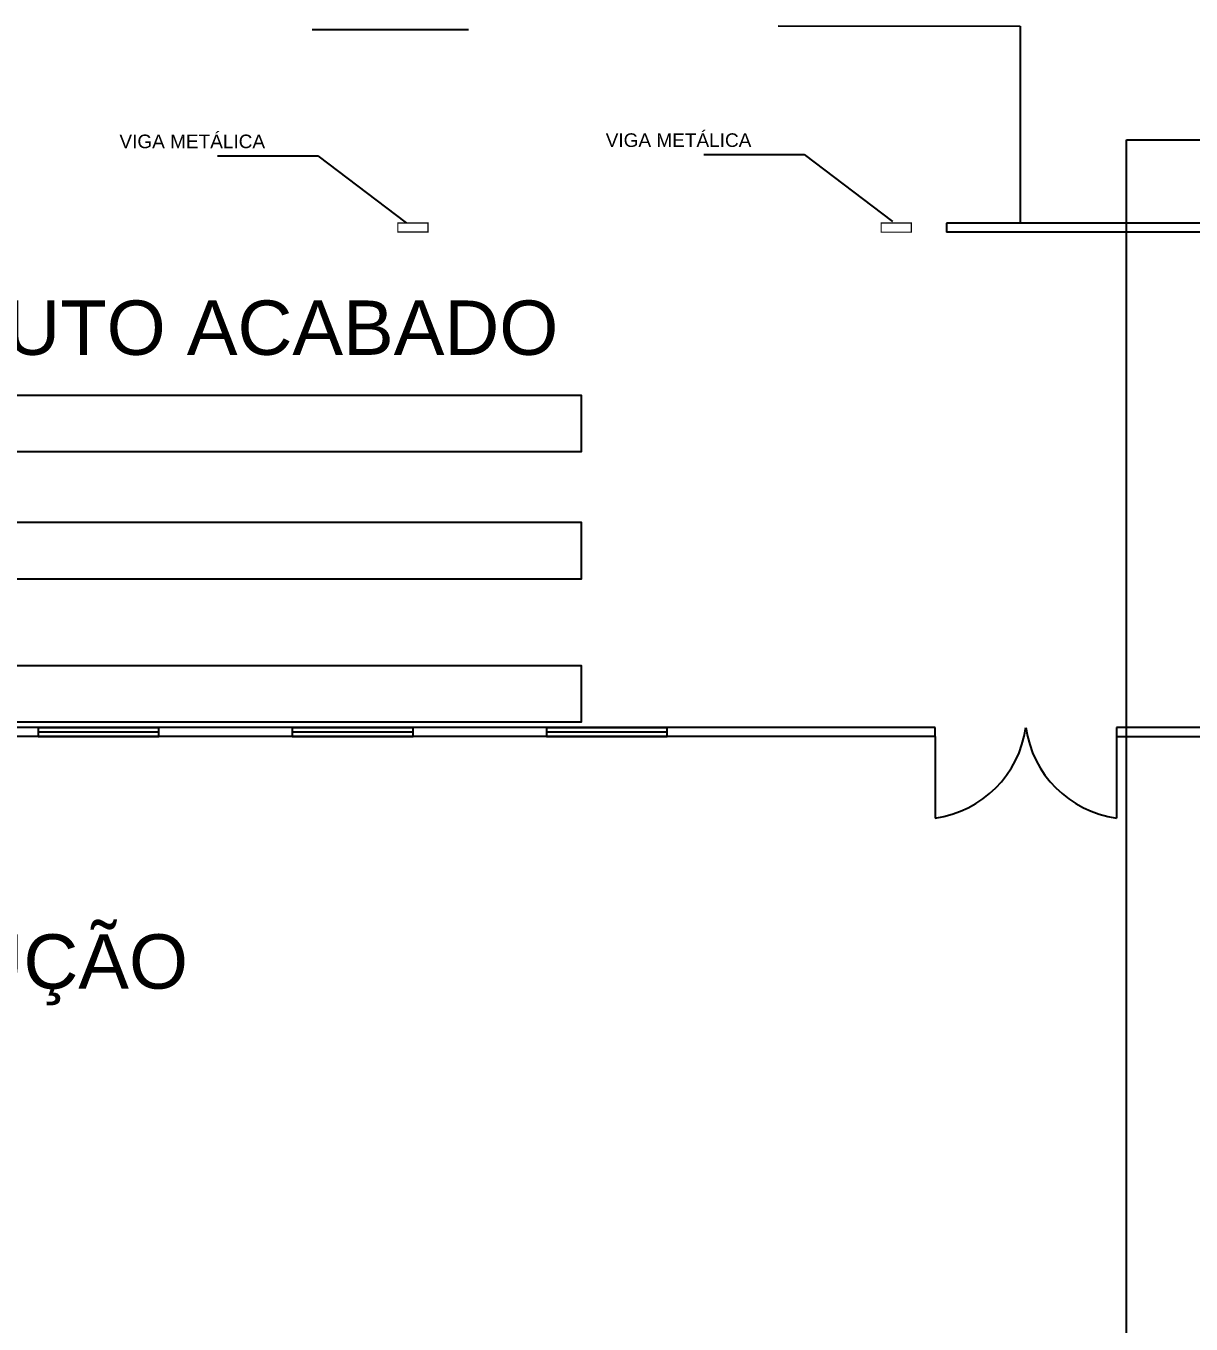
# Model space of a CAD drawing. Header units: metres. Extents: x 257 to 767, y -173 to 1.
# Drawn here: x 601.34 to 620.62, y -98.1 to -76.62 of the extents above; entities that cross this region are included whole.
import ezdxf

# ---------------------------------------------------------------- set-up
doc = ezdxf.new("R2010")
doc.units = ezdxf.units.M
doc.header["$LTSCALE"] = 10
doc.linetypes.add('ACAD_ISO02W100', pattern=[15, 12, -3])
doc.linetypes.add('TRACEJADAX2', pattern=[38.1, 25.4, -12.7])
doc.layers.get('0').update_dxf_attribs({"color": 254})
for name, color, linetype in [('A_METAL', 93, 'Continuous'), ('ELETEXTO LUMINÁRIAS', 254, 'Continuous'), ('Parede', 254, 'Continuous')]:
    doc.layers.add(name, color=color, linetype=linetype)
doc.layers.add('Janelas', color=254, linetype='Continuous', plot=False)
doc.layers.add('Portas', color=254, linetype='ACAD_ISO02W100', plot=False)
doc.styles.add('ARIAL', font='')
doc.styles.get('ARIAL').set_extended_font_data('Arial')

msp = doc.modelspace()

# ---------------------------------------------------------------- linework, layer by layer
at = {"color": 254}
for p, q in [((606.071, -76.679), (608.658, -76.679)), ((613.782, -76.618), (617.79, -76.62)), ((617.79, -76.62), (617.79, -79.878)), ((604.506, -78.766), (606.165, -78.766)), ((606.165, -78.766), (607.63, -79.875)), ((612.553, -78.745), (614.212, -78.745)), ((614.212, -78.745), (615.677, -79.854)), ((619.382, -88.379), (620.941, -88.379))]:
    msp.add_line(p, q, dxfattribs=at)
msp.add_lwpolyline([(590.939, -83.667), (590.939, -82.728), (610.521, -82.728), (610.521, -83.667)], close=True, dxfattribs=at)
for points in [[(590.939, -85.772), (590.939, -84.833), (610.521, -84.833), (610.521, -85.772)], [(590.939, -88.144), (590.939, -87.205), (610.521, -87.205), (610.521, -88.144)]]:
    msp.add_lwpolyline(points, close=True)
at = {"layer": 'A_METAL', "color": 254, "const_width": 0.02}
for points in [[(607.489, -79.878), (607.989, -79.878), (607.989, -80.028), (607.489, -80.028)], [(615.489, -79.88), (615.989, -79.88), (615.989, -80.03), (615.489, -80.03)]]:
    msp.add_lwpolyline(points, close=True, dxfattribs=at)
at = {"layer": 'ELETEXTO LUMINÁRIAS', "color": 254}
msp.add_lwpolyline([(619.548, -78.503), (652.726, -78.503), (652.726, -118.118), (619.548, -118.118)], close=True, dxfattribs=at)
at = {"layer": 'Janelas'}
for p, q in [((601.536, -88.229), (601.536, -88.379)), ((601.536, -88.229), (601.536, -88.304)), ((601.536, -88.229), (603.536, -88.229)), ((601.536, -88.304), (603.536, -88.304)), ((603.536, -88.379), (603.536, -88.229)), ((605.742, -88.229), (605.742, -88.379)), ((605.742, -88.229), (605.742, -88.304)), ((605.742, -88.229), (607.742, -88.229)), ((605.742, -88.304), (607.742, -88.304)), ((607.742, -88.379), (607.742, -88.229)), ((609.949, -88.229), (609.949, -88.379)), ((609.949, -88.229), (609.949, -88.304)), ((609.949, -88.229), (611.949, -88.229)), ((609.949, -88.304), (611.949, -88.304)), ((611.949, -88.379), (611.949, -88.229)), ((601.536, -88.379), (603.536, -88.379)), ((605.742, -88.379), (607.742, -88.379)), ((609.949, -88.379), (611.949, -88.379))]:
    msp.add_line(p, q, dxfattribs=at)
at = {"layer": 'Parede', "color": 254}
for p, q in [((627.706, -79.88), (616.567, -79.88)), ((616.567, -79.88), (616.567, -80.03)), ((623.296, -80.03), (616.567, -80.03)), ((623.303, -80.03), (616.567, -80.03)), ((621.048, -88.229), (619.382, -88.229))]:
    msp.add_line(p, q, dxfattribs=at)
at = {"layer": 'Parede'}
for p, q in [((616.382, -88.229), (578.296, -88.229)), ((616.382, -88.379), (616.382, -88.229)), ((619.382, -88.229), (619.382, -88.379)), ((616.382, -88.379), (578.296, -88.379))]:
    msp.add_line(p, q, dxfattribs=at)
at = {"layer": 'Portas', "linetype": 'TRACEJADAX2'}
for p, q in [((616.382, -88.379), (616.382, -89.729)), ((619.382, -88.379), (619.382, -89.729))]:
    msp.add_line(p, q, dxfattribs=at)
for centre, start, end in [((616.135, -87.982), 278.0559, 351.9439), ((619.629, -87.982), 188.0561, 261.9441)]:
    msp.add_arc(centre, 1.765, start, end, dxfattribs=at)

# ---------------------------------------------------------------- texts
at = {"layer": 'ELETEXTO LUMINÁRIAS', "color": 254, "ltscale": 0.05, "style": 'ARIAL'}
for s, height, p in [('VIGA METÁLICA', 0.225, (602.883, -78.641)), ('VIGA METÁLICA', 0.225, (610.93, -78.62)), ('DEPÓSITO DE PRODUTO ACABADO', 0.9, (588.422, -82.062)), ('PRODUÇÃO', 0.9, (596.754, -92.553))]:
    msp.add_text(s, height=height, rotation=360, dxfattribs=at).set_placement(p)

doc.saveas('drawing.dxf')
